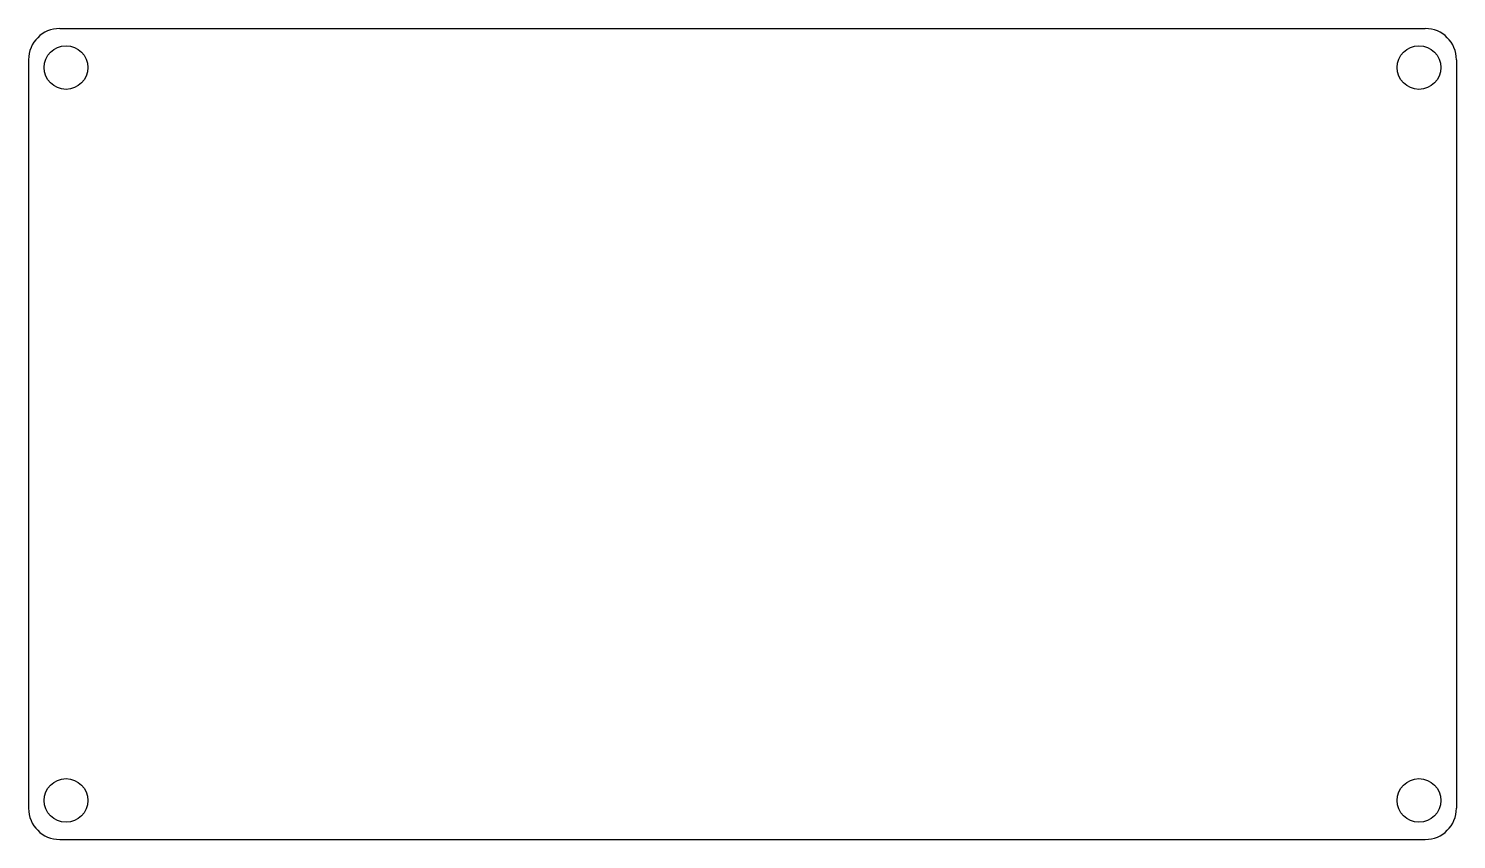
# Model space of a CAD drawing. Header units: millimetres. Extents: x -45.8 to 45.8, y -26 to 26.
import ezdxf

# ---------------------------------------------------------------- set-up
doc = ezdxf.new("R2010")
doc.units = ezdxf.units.MM

msp = doc.modelspace()

# ---------------------------------------------------------------- linework, layer by layer
at = {"color": 7, "linetype": 'Continuous'}
for p, q in [((-43.75, 26), (43.75, 26)), ((-45.75, 24), (-45.75, -24)), ((45.75, 24), (45.75, -24)), ((-43.75, -26), (43.75, -26))]:
    msp.add_line(p, q, dxfattribs=at)
for centre in [(-43.35, 23.5), (43.35, 23.5), (-43.35, -23.5), (43.35, -23.5)]:
    msp.add_circle(centre, 1.4, dxfattribs=at)
for centre, start, end in [((-43.75, 24), 90, 180), ((43.75, 24), 0, 90), ((-43.75, -24), 180, 270), ((43.75, -24), 270, 0)]:
    msp.add_arc(centre, 2, start, end, dxfattribs=at)

doc.saveas('drawing.dxf')
